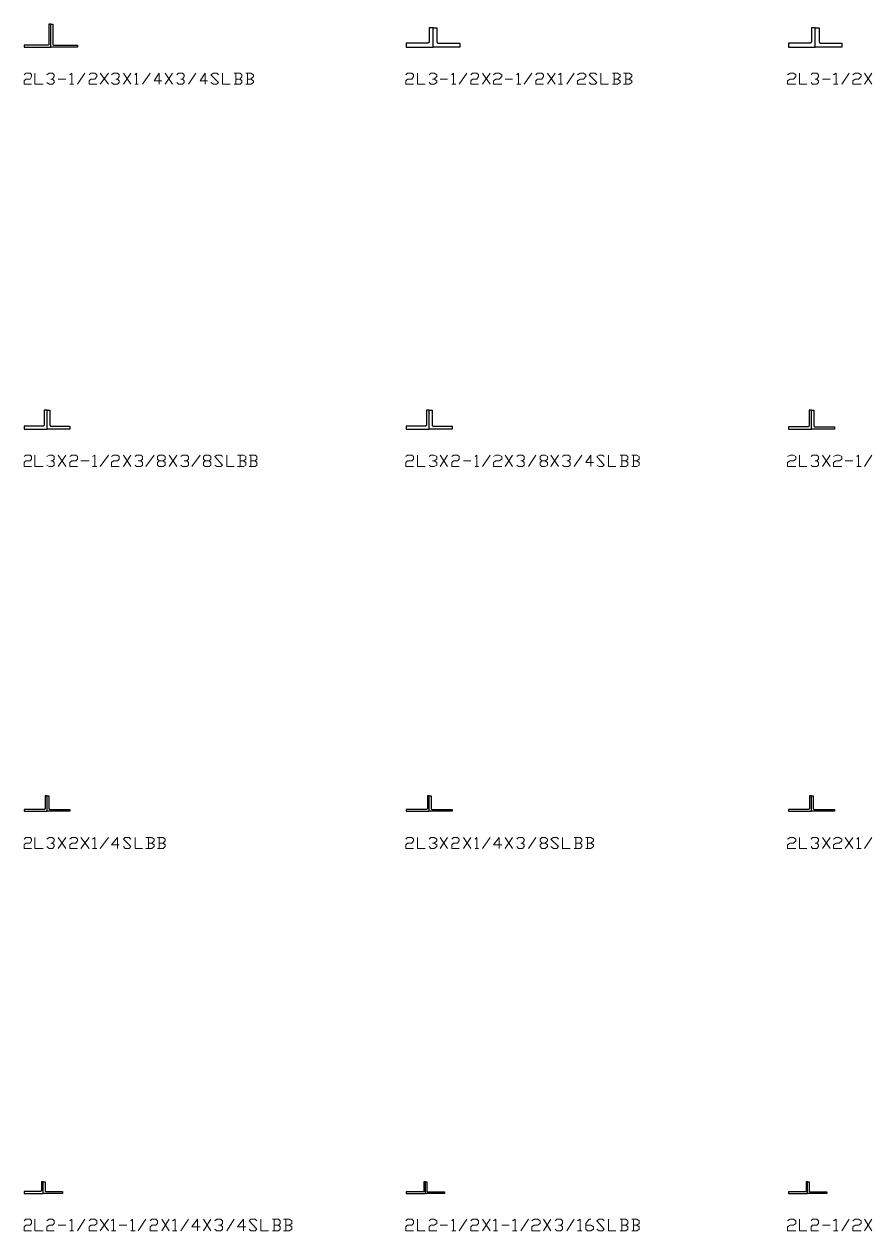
# Model space of a CAD drawing. Header units: inches. Extents: x 0 to 985, y -1555 to 12.
# Drawn here: x 750 to 860.9, y -1554.9 to -1397 of the extents above; entities that cross this region are included whole.
import ezdxf

# ---------------------------------------------------------------- set-up
doc = ezdxf.new("R2010")
doc.units = ezdxf.units.IN
doc.header["$MEASUREMENT"] = 0
doc.layers.add('AISC_STEEL', color=7, linetype='Continuous')

msp = doc.modelspace()

# ---------------------------------------------------------------- linework, layer by layer
at = {"color": 3, "lineweight": 0}
for points in [[(750, -1403.65), (750.22, -1403.43), (750.77, -1403.43), (750.98, -1403.65), (750.98, -1403.87), (750.77, -1404.19), (750.22, -1404.19), (750, -1404.41), (750, -1404.85), (750.98, -1404.85)], [(751.42, -1403.43), (751.42, -1404.85), (752.51, -1404.85)], [(752.95, -1403.65), (753.27, -1403.43), (753.71, -1403.43), (753.93, -1403.65), (753.93, -1403.87), (753.71, -1404.19), (753.49, -1404.19)], [(756, -1403.65), (756.22, -1403.43), (756.22, -1404.85)], [(756.98, -1404.85), (757.96, -1403.43)], [(758.51, -1403.65), (758.73, -1403.43), (759.27, -1403.43), (759.49, -1403.65), (759.49, -1403.87), (759.27, -1404.19), (758.73, -1404.19), (758.51, -1404.41), (758.51, -1404.85), (759.49, -1404.85)], [(759.93, -1404.85), (761.02, -1403.43)], [(759.93, -1403.43), (761.02, -1404.85)], [(761.45, -1403.65), (761.67, -1403.43), (762.22, -1403.43), (762.43, -1403.65), (762.43, -1403.87), (762.22, -1404.19), (762, -1404.19)], [(762.98, -1404.85), (763.96, -1403.43)], [(762.98, -1403.43), (763.96, -1404.85)], [(764.51, -1403.65), (764.72, -1403.43), (764.72, -1404.85)], [(765.49, -1404.85), (766.47, -1403.43)], [(768, -1404.41), (767.01, -1404.41), (767.67, -1403.43), (767.67, -1404.85)], [(768.43, -1404.85), (769.41, -1403.43)], [(768.43, -1403.43), (769.41, -1404.85)], [(769.96, -1403.65), (770.18, -1403.43), (770.72, -1403.43), (770.94, -1403.65), (770.94, -1403.87), (770.72, -1404.19), (770.5, -1404.19)], [(771.49, -1404.85), (772.47, -1403.43)], [(773.99, -1404.41), (773.01, -1404.41), (773.67, -1403.43), (773.67, -1404.85)], [(774.43, -1404.63), (774.76, -1404.85), (775.19, -1404.85), (775.41, -1404.63), (774.43, -1403.65), (774.76, -1403.43), (775.19, -1403.43), (775.41, -1403.65)], [(775.96, -1403.43), (775.96, -1404.85), (776.94, -1404.85)], [(778.25, -1404.19), (778.46, -1403.87), (778.46, -1403.65), (778.25, -1403.43), (777.48, -1403.43)], [(777.7, -1403.43), (777.7, -1404.85)], [(779.66, -1404.19), (779.99, -1403.87), (779.99, -1403.65), (779.66, -1403.43), (779.01, -1403.43)], [(779.23, -1403.43), (779.23, -1404.85)], [(799.95, -1403.65), (800.17, -1403.43), (800.71, -1403.43), (800.93, -1403.65), (800.93, -1403.87), (800.71, -1404.19), (800.17, -1404.19), (799.95, -1404.41), (799.95, -1404.85), (800.93, -1404.85)], [(801.47, -1403.43), (801.47, -1404.85), (802.46, -1404.85)], [(803, -1403.65), (803.22, -1403.43), (803.66, -1403.43), (803.98, -1403.65), (803.98, -1403.87), (803.66, -1404.19), (803.44, -1404.19)], [(805.95, -1403.65), (806.16, -1403.43), (806.16, -1404.85)], [(806.93, -1404.85), (807.91, -1403.43)], [(808.45, -1403.65), (808.67, -1403.43), (809.22, -1403.43), (809.44, -1403.65), (809.44, -1403.87), (809.22, -1404.19), (808.67, -1404.19), (808.45, -1404.41), (808.45, -1404.85), (809.44, -1404.85)], [(809.98, -1404.85), (810.96, -1403.43)], [(809.98, -1403.43), (810.96, -1404.85)], [(811.4, -1403.65), (811.73, -1403.43), (812.16, -1403.43), (812.49, -1403.65), (812.49, -1403.87), (812.16, -1404.19), (811.73, -1404.19), (811.4, -1404.41), (811.4, -1404.85), (812.49, -1404.85)], [(814.45, -1403.65), (814.67, -1403.43), (814.67, -1404.85)], [(815.43, -1404.85), (816.41, -1403.43)], [(816.96, -1403.65), (817.18, -1403.43), (817.72, -1403.43), (817.94, -1403.65), (817.94, -1403.87), (817.72, -1404.19), (817.18, -1404.19), (816.96, -1404.41), (816.96, -1404.85), (817.94, -1404.85)], [(818.49, -1404.85), (819.47, -1403.43)], [(818.49, -1403.43), (819.47, -1404.85)], [(819.9, -1403.65), (820.23, -1403.43), (820.23, -1404.85)], [(820.99, -1404.85), (821.98, -1403.43)], [(822.41, -1403.65), (822.74, -1403.43), (823.18, -1403.43), (823.5, -1403.65), (823.5, -1403.87), (823.18, -1404.19), (822.74, -1404.19), (822.41, -1404.41), (822.41, -1404.85), (823.5, -1404.85)], [(823.94, -1404.63), (824.16, -1404.85), (824.7, -1404.85), (824.92, -1404.63), (823.94, -1403.65), (824.16, -1403.43), (824.7, -1403.43), (824.92, -1403.65)], [(825.47, -1403.43), (825.47, -1404.85), (826.45, -1404.85)], [(827.65, -1404.19), (827.97, -1403.87), (827.97, -1403.65), (827.65, -1403.43), (826.99, -1403.43)], [(827.21, -1403.43), (827.21, -1404.85)], [(829.17, -1404.19), (829.5, -1403.87), (829.5, -1403.65), (829.17, -1403.43), (828.41, -1403.43)], [(828.74, -1403.43), (828.74, -1404.85)], [(849.89, -1403.65), (850.22, -1403.43), (850.66, -1403.43), (850.98, -1403.65), (850.98, -1403.87), (850.66, -1404.19), (850.22, -1404.19), (849.89, -1404.41), (849.89, -1404.85), (850.98, -1404.85)], [(851.42, -1403.43), (851.42, -1404.85), (852.4, -1404.85)], [(852.95, -1403.65), (853.16, -1403.43), (853.71, -1403.43), (853.93, -1403.65), (853.93, -1403.87), (853.71, -1404.19), (853.49, -1404.19)], [(855.89, -1403.65), (856.22, -1403.43), (856.22, -1404.85)], [(856.98, -1404.85), (857.96, -1403.43)], [(858.4, -1403.65), (858.73, -1403.43), (859.16, -1403.43), (859.49, -1403.65), (859.49, -1403.87), (859.16, -1404.19), (858.73, -1404.19), (858.4, -1404.41), (858.4, -1404.85), (859.49, -1404.85)], [(859.93, -1404.85), (860.91, -1403.43)], [(859.93, -1403.43), (860.91, -1404.85)], [(753.71, -1404.19), (753.93, -1404.41), (753.93, -1404.63), (753.71, -1404.85), (753.27, -1404.85), (752.95, -1404.63)], [(754.47, -1404.19), (755.45, -1404.19)], [(756, -1404.85), (756.44, -1404.85)], [(762.22, -1404.19), (762.43, -1404.41), (762.43, -1404.63), (762.22, -1404.85), (761.67, -1404.85), (761.45, -1404.63)], [(764.51, -1404.85), (764.94, -1404.85)], [(770.72, -1404.19), (770.94, -1404.41), (770.94, -1404.63), (770.72, -1404.85), (770.18, -1404.85), (769.96, -1404.63)], [(777.48, -1404.85), (778.25, -1404.85), (778.46, -1404.63), (778.46, -1404.41), (778.25, -1404.19), (777.7, -1404.19)], [(779.01, -1404.85), (779.66, -1404.85), (779.99, -1404.63), (779.99, -1404.41), (779.66, -1404.19), (779.23, -1404.19)], [(803.66, -1404.19), (803.98, -1404.41), (803.98, -1404.63), (803.66, -1404.85), (803.22, -1404.85), (803, -1404.63)], [(804.42, -1404.19), (805.4, -1404.19)], [(805.95, -1404.85), (806.49, -1404.85)], [(812.92, -1404.19), (813.91, -1404.19)], [(814.45, -1404.85), (815, -1404.85)], [(819.9, -1404.85), (820.45, -1404.85)], [(826.99, -1404.85), (827.65, -1404.85), (827.97, -1404.63), (827.97, -1404.41), (827.65, -1404.19), (827.21, -1404.19)], [(828.41, -1404.85), (829.17, -1404.85), (829.5, -1404.63), (829.5, -1404.41), (829.17, -1404.19), (828.74, -1404.19)], [(853.71, -1404.19), (853.93, -1404.41), (853.93, -1404.63), (853.71, -1404.85), (853.16, -1404.85), (852.95, -1404.63)], [(854.47, -1404.19), (855.45, -1404.19)], [(855.89, -1404.85), (856.44, -1404.85)], [(750, -1453.59), (750.22, -1453.38), (750.77, -1453.38), (750.98, -1453.59), (750.98, -1453.92), (750.77, -1454.14), (750.22, -1454.14), (750, -1454.36), (750, -1454.9), (750.98, -1454.9)], [(751.42, -1453.38), (751.42, -1454.9), (752.51, -1454.9)], [(752.95, -1453.59), (753.27, -1453.38), (753.71, -1453.38), (753.93, -1453.59), (753.93, -1453.92), (753.71, -1454.14), (753.49, -1454.14)], [(753.71, -1454.14), (753.93, -1454.36), (753.93, -1454.69), (753.71, -1454.9), (753.27, -1454.9), (752.95, -1454.69)], [(754.47, -1454.9), (755.45, -1453.38)], [(754.47, -1453.38), (755.45, -1454.9)], [(756, -1453.59), (756.22, -1453.38), (756.76, -1453.38), (756.98, -1453.59), (756.98, -1453.92), (756.76, -1454.14), (756.22, -1454.14), (756, -1454.36), (756, -1454.9), (756.98, -1454.9)], [(757.42, -1454.14), (758.51, -1454.14)], [(758.94, -1453.59), (759.27, -1453.38), (759.27, -1454.9)], [(759.93, -1454.9), (761.02, -1453.38)], [(761.45, -1453.59), (761.67, -1453.38), (762.22, -1453.38), (762.43, -1453.59), (762.43, -1453.92), (762.22, -1454.14), (761.67, -1454.14), (761.45, -1454.36), (761.45, -1454.9), (762.43, -1454.9)], [(762.98, -1454.9), (763.96, -1453.38)], [(762.98, -1453.38), (763.96, -1454.9)], [(764.51, -1453.59), (764.72, -1453.38), (765.27, -1453.38), (765.49, -1453.59), (765.49, -1453.92), (765.27, -1454.14), (764.94, -1454.14)], [(765.27, -1454.14), (765.49, -1454.36), (765.49, -1454.69), (765.27, -1454.9), (764.72, -1454.9), (764.51, -1454.69)], [(765.92, -1454.9), (767.01, -1453.38)], [(768.21, -1454.14), (768.43, -1454.36), (768.43, -1454.69), (768.21, -1454.9), (767.67, -1454.9), (767.45, -1454.69), (767.45, -1454.36), (767.67, -1454.14), (768.21, -1454.14), (768.43, -1453.92), (768.43, -1453.59), (768.21, -1453.38), (767.67, -1453.38), (767.45, -1453.59), (767.45, -1453.92), (767.67, -1454.14)], [(768.98, -1454.9), (769.96, -1453.38)], [(768.98, -1453.38), (769.96, -1454.9)], [(770.5, -1453.59), (770.72, -1453.38), (771.27, -1453.38), (771.49, -1453.59), (771.49, -1453.92), (771.27, -1454.14), (770.94, -1454.14)], [(771.27, -1454.14), (771.49, -1454.36), (771.49, -1454.69), (771.27, -1454.9), (770.72, -1454.9), (770.5, -1454.69)], [(771.92, -1454.9), (773.01, -1453.38)], [(774.21, -1454.14), (774.43, -1454.36), (774.43, -1454.69), (774.21, -1454.9), (773.67, -1454.9), (773.45, -1454.69), (773.45, -1454.36), (773.67, -1454.14), (774.21, -1454.14), (774.43, -1453.92), (774.43, -1453.59), (774.21, -1453.38), (773.67, -1453.38), (773.45, -1453.59), (773.45, -1453.92), (773.67, -1454.14)], [(774.97, -1454.69), (775.19, -1454.9), (775.74, -1454.9), (775.96, -1454.69), (774.97, -1453.59), (775.19, -1453.38), (775.74, -1453.38), (775.96, -1453.59)], [(776.5, -1453.38), (776.5, -1454.9), (777.48, -1454.9)], [(778.68, -1454.14), (779.01, -1453.92), (779.01, -1453.59), (778.68, -1453.38), (777.92, -1453.38)], [(777.92, -1454.9), (778.68, -1454.9), (779.01, -1454.69), (779.01, -1454.36), (778.68, -1454.14), (778.25, -1454.14)], [(778.25, -1453.38), (778.25, -1454.9)], [(780.21, -1454.14), (780.43, -1453.92), (780.43, -1453.59), (780.21, -1453.38), (779.45, -1453.38)], [(779.45, -1454.9), (780.21, -1454.9), (780.43, -1454.69), (780.43, -1454.36), (780.21, -1454.14), (779.66, -1454.14)], [(779.66, -1453.38), (779.66, -1454.9)], [(799.95, -1453.59), (800.17, -1453.38), (800.71, -1453.38), (800.93, -1453.59), (800.93, -1453.92), (800.71, -1454.14), (800.17, -1454.14), (799.95, -1454.36), (799.95, -1454.9), (800.93, -1454.9)], [(801.47, -1453.38), (801.47, -1454.9), (802.46, -1454.9)], [(803, -1453.59), (803.22, -1453.38), (803.66, -1453.38), (803.98, -1453.59), (803.98, -1453.92), (803.66, -1454.14), (803.44, -1454.14)], [(803.66, -1454.14), (803.98, -1454.36), (803.98, -1454.69), (803.66, -1454.9), (803.22, -1454.9), (803, -1454.69)], [(804.42, -1454.9), (805.4, -1453.38)], [(804.42, -1453.38), (805.4, -1454.9)], [(805.95, -1453.59), (806.16, -1453.38), (806.71, -1453.38), (806.93, -1453.59), (806.93, -1453.92), (806.71, -1454.14), (806.16, -1454.14), (805.95, -1454.36), (805.95, -1454.9), (806.93, -1454.9)], [(807.47, -1454.14), (808.45, -1454.14)], [(809, -1453.59), (809.22, -1453.38), (809.22, -1454.9)], [(809.98, -1454.9), (810.96, -1453.38)], [(811.4, -1453.59), (811.73, -1453.38), (812.16, -1453.38), (812.49, -1453.59), (812.49, -1453.92), (812.16, -1454.14), (811.73, -1454.14), (811.4, -1454.36), (811.4, -1454.9), (812.49, -1454.9)], [(812.92, -1454.9), (813.91, -1453.38)], [(812.92, -1453.38), (813.91, -1454.9)], [(814.45, -1453.59), (814.67, -1453.38), (815.21, -1453.38), (815.43, -1453.59), (815.43, -1453.92), (815.21, -1454.14), (815, -1454.14)], [(815.21, -1454.14), (815.43, -1454.36), (815.43, -1454.69), (815.21, -1454.9), (814.67, -1454.9), (814.45, -1454.69)], [(815.98, -1454.9), (816.96, -1453.38)], [(818.16, -1454.14), (818.49, -1454.36), (818.49, -1454.69), (818.16, -1454.9), (817.72, -1454.9), (817.51, -1454.69), (817.51, -1454.36), (817.72, -1454.14), (818.16, -1454.14), (818.49, -1453.92), (818.49, -1453.59), (818.16, -1453.38), (817.72, -1453.38), (817.51, -1453.59), (817.51, -1453.92), (817.72, -1454.14)], [(818.92, -1454.9), (819.9, -1453.38)], [(818.92, -1453.38), (819.9, -1454.9)], [(820.45, -1453.59), (820.67, -1453.38), (821.21, -1453.38), (821.43, -1453.59), (821.43, -1453.92), (821.21, -1454.14), (820.99, -1454.14)], [(821.21, -1454.14), (821.43, -1454.36), (821.43, -1454.69), (821.21, -1454.9), (820.67, -1454.9), (820.45, -1454.69)], [(821.98, -1454.9), (822.96, -1453.38)], [(824.48, -1454.36), (823.5, -1454.36), (824.16, -1453.38), (824.16, -1454.9)], [(824.92, -1454.69), (825.25, -1454.9), (825.68, -1454.9), (825.9, -1454.69), (824.92, -1453.59), (825.25, -1453.38), (825.68, -1453.38), (825.9, -1453.59)], [(826.45, -1453.38), (826.45, -1454.9), (827.43, -1454.9)], [(828.74, -1454.14), (828.96, -1453.92), (828.96, -1453.59), (828.74, -1453.38), (827.97, -1453.38)], [(827.97, -1454.9), (828.74, -1454.9), (828.96, -1454.69), (828.96, -1454.36), (828.74, -1454.14), (828.19, -1454.14)], [(828.19, -1453.38), (828.19, -1454.9)], [(830.15, -1454.14), (830.48, -1453.92), (830.48, -1453.59), (830.15, -1453.38), (829.5, -1453.38)], [(829.5, -1454.9), (830.15, -1454.9), (830.48, -1454.69), (830.48, -1454.36), (830.15, -1454.14), (829.72, -1454.14)], [(829.72, -1453.38), (829.72, -1454.9)], [(849.89, -1453.59), (850.22, -1453.38), (850.66, -1453.38), (850.98, -1453.59), (850.98, -1453.92), (850.66, -1454.14), (850.22, -1454.14), (849.89, -1454.36), (849.89, -1454.9), (850.98, -1454.9)], [(851.42, -1453.38), (851.42, -1454.9), (852.4, -1454.9)], [(852.95, -1453.59), (853.16, -1453.38), (853.71, -1453.38), (853.93, -1453.59), (853.93, -1453.92), (853.71, -1454.14), (853.49, -1454.14)], [(853.71, -1454.14), (853.93, -1454.36), (853.93, -1454.69), (853.71, -1454.9), (853.16, -1454.9), (852.95, -1454.69)], [(854.47, -1454.9), (855.45, -1453.38)], [(854.47, -1453.38), (855.45, -1454.9)], [(855.89, -1453.59), (856.22, -1453.38), (856.65, -1453.38), (856.98, -1453.59), (856.98, -1453.92), (856.65, -1454.14), (856.22, -1454.14), (855.89, -1454.36), (855.89, -1454.9), (856.98, -1454.9)], [(857.42, -1454.14), (858.4, -1454.14)], [(858.94, -1453.59), (859.16, -1453.38), (859.16, -1454.9)], [(859.93, -1454.9), (860.91, -1453.38)], [(758.94, -1454.9), (759.49, -1454.9)], [(809, -1454.9), (809.44, -1454.9)], [(858.94, -1454.9), (859.49, -1454.9)], [(750, -1503.65), (750.22, -1503.43), (750.77, -1503.43), (750.98, -1503.65), (750.98, -1503.87), (750.77, -1504.19), (750.22, -1504.19), (750, -1504.41), (750, -1504.85), (750.98, -1504.85)], [(751.42, -1503.43), (751.42, -1504.85), (752.51, -1504.85)], [(752.95, -1503.65), (753.27, -1503.43), (753.71, -1503.43), (753.93, -1503.65), (753.93, -1503.87), (753.71, -1504.19), (753.49, -1504.19)], [(753.71, -1504.19), (753.93, -1504.41), (753.93, -1504.63), (753.71, -1504.85), (753.27, -1504.85), (752.95, -1504.63)], [(754.47, -1504.85), (755.45, -1503.43)], [(754.47, -1503.43), (755.45, -1504.85)], [(756, -1503.65), (756.22, -1503.43), (756.76, -1503.43), (756.98, -1503.65), (756.98, -1503.87), (756.76, -1504.19), (756.22, -1504.19), (756, -1504.41), (756, -1504.85), (756.98, -1504.85)], [(757.42, -1504.85), (758.51, -1503.43)], [(757.42, -1503.43), (758.51, -1504.85)], [(758.94, -1503.65), (759.27, -1503.43), (759.27, -1504.85)], [(759.93, -1504.85), (761.02, -1503.43)], [(762.43, -1504.41), (761.45, -1504.41), (762.22, -1503.43), (762.22, -1504.85)], [(762.98, -1504.63), (763.2, -1504.85), (763.74, -1504.85), (763.96, -1504.63), (762.98, -1503.65), (763.2, -1503.43), (763.74, -1503.43), (763.96, -1503.65)], [(764.51, -1503.43), (764.51, -1504.85), (765.49, -1504.85)], [(766.69, -1504.19), (767.01, -1503.87), (767.01, -1503.65), (766.69, -1503.43), (765.92, -1503.43)], [(765.92, -1504.85), (766.69, -1504.85), (767.01, -1504.63), (767.01, -1504.41), (766.69, -1504.19), (766.25, -1504.19)], [(766.25, -1503.43), (766.25, -1504.85)], [(768.21, -1504.19), (768.43, -1503.87), (768.43, -1503.65), (768.21, -1503.43), (767.45, -1503.43)], [(767.45, -1504.85), (768.21, -1504.85), (768.43, -1504.63), (768.43, -1504.41), (768.21, -1504.19), (767.67, -1504.19)], [(767.67, -1503.43), (767.67, -1504.85)], [(799.95, -1503.65), (800.17, -1503.43), (800.71, -1503.43), (800.93, -1503.65), (800.93, -1503.87), (800.71, -1504.19), (800.17, -1504.19), (799.95, -1504.41), (799.95, -1504.85), (800.93, -1504.85)], [(801.47, -1503.43), (801.47, -1504.85), (802.46, -1504.85)], [(803, -1503.65), (803.22, -1503.43), (803.66, -1503.43), (803.98, -1503.65), (803.98, -1503.87), (803.66, -1504.19), (803.44, -1504.19)], [(803.66, -1504.19), (803.98, -1504.41), (803.98, -1504.63), (803.66, -1504.85), (803.22, -1504.85), (803, -1504.63)], [(804.42, -1504.85), (805.4, -1503.43)], [(804.42, -1503.43), (805.4, -1504.85)], [(805.95, -1503.65), (806.16, -1503.43), (806.71, -1503.43), (806.93, -1503.65), (806.93, -1503.87), (806.71, -1504.19), (806.16, -1504.19), (805.95, -1504.41), (805.95, -1504.85), (806.93, -1504.85)], [(807.47, -1504.85), (808.45, -1503.43)], [(807.47, -1503.43), (808.45, -1504.85)], [(809, -1503.65), (809.22, -1503.43), (809.22, -1504.85)], [(809.98, -1504.85), (810.96, -1503.43)], [(812.49, -1504.41), (811.4, -1504.41), (812.16, -1503.43), (812.16, -1504.85)], [(812.92, -1504.85), (813.91, -1503.43)], [(812.92, -1503.43), (813.91, -1504.85)], [(814.45, -1503.65), (814.67, -1503.43), (815.21, -1503.43), (815.43, -1503.65), (815.43, -1503.87), (815.21, -1504.19), (815, -1504.19)], [(815.21, -1504.19), (815.43, -1504.41), (815.43, -1504.63), (815.21, -1504.85), (814.67, -1504.85), (814.45, -1504.63)], [(815.98, -1504.85), (816.96, -1503.43)], [(818.16, -1504.19), (818.49, -1504.41), (818.49, -1504.63), (818.16, -1504.85), (817.72, -1504.85), (817.51, -1504.63), (817.51, -1504.41), (817.72, -1504.19), (818.16, -1504.19), (818.49, -1503.87), (818.49, -1503.65), (818.16, -1503.43), (817.72, -1503.43), (817.51, -1503.65), (817.51, -1503.87), (817.72, -1504.19)], [(818.92, -1504.63), (819.25, -1504.85), (819.69, -1504.85), (819.9, -1504.63), (818.92, -1503.65), (819.25, -1503.43), (819.69, -1503.43), (819.9, -1503.65)], [(820.45, -1503.43), (820.45, -1504.85), (821.43, -1504.85)], [(822.74, -1504.19), (822.96, -1503.87), (822.96, -1503.65), (822.74, -1503.43), (821.98, -1503.43)], [(821.98, -1504.85), (822.74, -1504.85), (822.96, -1504.63), (822.96, -1504.41), (822.74, -1504.19), (822.19, -1504.19)], [(822.19, -1503.43), (822.19, -1504.85)], [(824.16, -1504.19), (824.48, -1503.87), (824.48, -1503.65), (824.16, -1503.43), (823.5, -1503.43)], [(823.5, -1504.85), (824.16, -1504.85), (824.48, -1504.63), (824.48, -1504.41), (824.16, -1504.19), (823.72, -1504.19)], [(823.72, -1503.43), (823.72, -1504.85)], [(849.89, -1503.65), (850.22, -1503.43), (850.66, -1503.43), (850.98, -1503.65), (850.98, -1503.87), (850.66, -1504.19), (850.22, -1504.19), (849.89, -1504.41), (849.89, -1504.85), (850.98, -1504.85)], [(851.42, -1503.43), (851.42, -1504.85), (852.4, -1504.85)], [(852.95, -1503.65), (853.16, -1503.43), (853.71, -1503.43), (853.93, -1503.65), (853.93, -1503.87), (853.71, -1504.19), (853.49, -1504.19)], [(853.71, -1504.19), (853.93, -1504.41), (853.93, -1504.63), (853.71, -1504.85), (853.16, -1504.85), (852.95, -1504.63)], [(854.47, -1504.85), (855.45, -1503.43)], [(854.47, -1503.43), (855.45, -1504.85)], [(855.89, -1503.65), (856.22, -1503.43), (856.65, -1503.43), (856.98, -1503.65), (856.98, -1503.87), (856.65, -1504.19), (856.22, -1504.19), (855.89, -1504.41), (855.89, -1504.85), (856.98, -1504.85)], [(857.42, -1504.85), (858.4, -1503.43)], [(857.42, -1503.43), (858.4, -1504.85)], [(858.94, -1503.65), (859.16, -1503.43), (859.16, -1504.85)], [(859.93, -1504.85), (860.91, -1503.43)], [(758.94, -1504.85), (759.49, -1504.85)], [(809, -1504.85), (809.44, -1504.85)], [(858.94, -1504.85), (859.49, -1504.85)], [(750, -1553.59), (750.22, -1553.38), (750.77, -1553.38), (750.98, -1553.59), (750.98, -1553.92), (750.77, -1554.14), (750.22, -1554.14), (750, -1554.36), (750, -1554.9), (750.98, -1554.9)], [(751.42, -1553.38), (751.42, -1554.9), (752.51, -1554.9)], [(752.95, -1553.59), (753.27, -1553.38), (753.71, -1553.38), (753.93, -1553.59), (753.93, -1553.92), (753.71, -1554.14), (753.27, -1554.14), (752.95, -1554.36), (752.95, -1554.9), (753.93, -1554.9)], [(756, -1553.59), (756.22, -1553.38), (756.22, -1554.9)], [(756.98, -1554.9), (757.96, -1553.38)], [(758.51, -1553.59), (758.73, -1553.38), (759.27, -1553.38), (759.49, -1553.59), (759.49, -1553.92), (759.27, -1554.14), (758.73, -1554.14), (758.51, -1554.36), (758.51, -1554.9), (759.49, -1554.9)], [(759.93, -1554.9), (761.02, -1553.38)], [(759.93, -1553.38), (761.02, -1554.9)], [(761.45, -1553.59), (761.67, -1553.38), (761.67, -1554.9)], [(763.96, -1553.59), (764.18, -1553.38), (764.18, -1554.9)], [(764.94, -1554.9), (765.92, -1553.38)], [(766.47, -1553.59), (766.69, -1553.38), (767.23, -1553.38), (767.45, -1553.59), (767.45, -1553.92), (767.23, -1554.14), (766.69, -1554.14), (766.47, -1554.36), (766.47, -1554.9), (767.45, -1554.9)], [(768, -1554.9), (768.98, -1553.38)], [(768, -1553.38), (768.98, -1554.9)], [(769.41, -1553.59), (769.74, -1553.38), (769.74, -1554.9)], [(770.5, -1554.9), (771.49, -1553.38)], [(773.01, -1554.36), (771.92, -1554.36), (772.68, -1553.38), (772.68, -1554.9)], [(773.45, -1554.9), (774.43, -1553.38)], [(773.45, -1553.38), (774.43, -1554.9)], [(774.97, -1553.59), (775.19, -1553.38), (775.74, -1553.38), (775.96, -1553.59), (775.96, -1553.92), (775.74, -1554.14), (775.41, -1554.14)], [(776.5, -1554.9), (777.48, -1553.38)], [(779.01, -1554.36), (777.92, -1554.36), (778.68, -1553.38), (778.68, -1554.9)], [(779.45, -1554.69), (779.66, -1554.9), (780.21, -1554.9), (780.43, -1554.69), (779.45, -1553.59), (779.66, -1553.38), (780.21, -1553.38), (780.43, -1553.59)], [(780.97, -1553.38), (780.97, -1554.9), (781.95, -1554.9)], [(783.26, -1554.14), (783.48, -1553.92), (783.48, -1553.59), (783.26, -1553.38), (782.5, -1553.38)], [(782.72, -1553.38), (782.72, -1554.9)], [(784.68, -1554.14), (785.01, -1553.92), (785.01, -1553.59), (784.68, -1553.38), (783.92, -1553.38)], [(784.24, -1553.38), (784.24, -1554.9)], [(799.95, -1553.59), (800.17, -1553.38), (800.71, -1553.38), (800.93, -1553.59), (800.93, -1553.92), (800.71, -1554.14), (800.17, -1554.14), (799.95, -1554.36), (799.95, -1554.9), (800.93, -1554.9)], [(801.47, -1553.38), (801.47, -1554.9), (802.46, -1554.9)], [(803, -1553.59), (803.22, -1553.38), (803.66, -1553.38), (803.98, -1553.59), (803.98, -1553.92), (803.66, -1554.14), (803.22, -1554.14), (803, -1554.36), (803, -1554.9), (803.98, -1554.9)], [(805.95, -1553.59), (806.16, -1553.38), (806.16, -1554.9)], [(806.93, -1554.9), (807.91, -1553.38)], [(808.45, -1553.59), (808.67, -1553.38), (809.22, -1553.38), (809.44, -1553.59), (809.44, -1553.92), (809.22, -1554.14), (808.67, -1554.14), (808.45, -1554.36), (808.45, -1554.9), (809.44, -1554.9)], [(809.98, -1554.9), (810.96, -1553.38)], [(809.98, -1553.38), (810.96, -1554.9)], [(811.4, -1553.59), (811.73, -1553.38), (811.73, -1554.9)], [(813.91, -1553.59), (814.23, -1553.38), (814.23, -1554.9)], [(815, -1554.9), (815.98, -1553.38)], [(816.41, -1553.59), (816.74, -1553.38), (817.18, -1553.38), (817.51, -1553.59), (817.51, -1553.92), (817.18, -1554.14), (816.74, -1554.14), (816.41, -1554.36), (816.41, -1554.9), (817.51, -1554.9)], [(817.94, -1554.9), (818.92, -1553.38)], [(817.94, -1553.38), (818.92, -1554.9)], [(819.47, -1553.59), (819.69, -1553.38), (820.23, -1553.38), (820.45, -1553.59), (820.45, -1553.92), (820.23, -1554.14), (819.9, -1554.14)], [(820.99, -1554.9), (821.98, -1553.38)], [(822.41, -1553.59), (822.74, -1553.38), (822.74, -1554.9)], [(823.5, -1554.14), (824.16, -1554.14), (824.48, -1554.36), (824.48, -1554.69), (824.16, -1554.9), (823.72, -1554.9), (823.5, -1554.69), (823.5, -1553.92), (823.94, -1553.38), (824.16, -1553.38)], [(824.92, -1554.69), (825.25, -1554.9), (825.68, -1554.9), (825.9, -1554.69), (824.92, -1553.59), (825.25, -1553.38), (825.68, -1553.38), (825.9, -1553.59)], [(826.45, -1553.38), (826.45, -1554.9), (827.43, -1554.9)], [(828.74, -1554.14), (828.96, -1553.92), (828.96, -1553.59), (828.74, -1553.38), (827.97, -1553.38)], [(828.19, -1553.38), (828.19, -1554.9)], [(830.15, -1554.14), (830.48, -1553.92), (830.48, -1553.59), (830.15, -1553.38), (829.5, -1553.38)], [(829.72, -1553.38), (829.72, -1554.9)], [(849.89, -1553.59), (850.22, -1553.38), (850.66, -1553.38), (850.98, -1553.59), (850.98, -1553.92), (850.66, -1554.14), (850.22, -1554.14), (849.89, -1554.36), (849.89, -1554.9), (850.98, -1554.9)], [(851.42, -1553.38), (851.42, -1554.9), (852.4, -1554.9)], [(852.95, -1553.59), (853.16, -1553.38), (853.71, -1553.38), (853.93, -1553.59), (853.93, -1553.92), (853.71, -1554.14), (853.16, -1554.14), (852.95, -1554.36), (852.95, -1554.9), (853.93, -1554.9)], [(855.89, -1553.59), (856.22, -1553.38), (856.22, -1554.9)], [(856.98, -1554.9), (857.96, -1553.38)], [(858.4, -1553.59), (858.73, -1553.38), (859.16, -1553.38), (859.49, -1553.59), (859.49, -1553.92), (859.16, -1554.14), (858.73, -1554.14), (858.4, -1554.36), (858.4, -1554.9), (859.49, -1554.9)], [(859.93, -1554.9), (860.91, -1553.38)], [(859.93, -1553.38), (860.91, -1554.9)], [(754.47, -1554.14), (755.45, -1554.14)], [(756, -1554.9), (756.44, -1554.9)], [(761.45, -1554.9), (762, -1554.9)], [(762.43, -1554.14), (763.42, -1554.14)], [(763.96, -1554.9), (764.51, -1554.9)], [(769.41, -1554.9), (769.96, -1554.9)], [(775.74, -1554.14), (775.96, -1554.36), (775.96, -1554.69), (775.74, -1554.9), (775.19, -1554.9), (774.97, -1554.69)], [(782.5, -1554.9), (783.26, -1554.9), (783.48, -1554.69), (783.48, -1554.36), (783.26, -1554.14), (782.72, -1554.14)], [(783.92, -1554.9), (784.68, -1554.9), (785.01, -1554.69), (785.01, -1554.36), (784.68, -1554.14), (784.24, -1554.14)], [(804.42, -1554.14), (805.4, -1554.14)], [(805.95, -1554.9), (806.49, -1554.9)], [(811.4, -1554.9), (811.94, -1554.9)], [(812.49, -1554.14), (813.47, -1554.14)], [(813.91, -1554.9), (814.45, -1554.9)], [(820.23, -1554.14), (820.45, -1554.36), (820.45, -1554.69), (820.23, -1554.9), (819.69, -1554.9), (819.47, -1554.69)], [(822.41, -1554.9), (822.96, -1554.9)], [(827.97, -1554.9), (828.74, -1554.9), (828.96, -1554.69), (828.96, -1554.36), (828.74, -1554.14), (828.19, -1554.14)], [(829.5, -1554.9), (830.15, -1554.9), (830.48, -1554.69), (830.48, -1554.36), (830.15, -1554.14), (829.72, -1554.14)], [(854.47, -1554.14), (855.45, -1554.14)], [(855.89, -1554.9), (856.44, -1554.9)]]:
    msp.add_lwpolyline(points, dxfattribs=at)
at = {"layer": 'AISC_STEEL'}
for points in [[(750, -1400), (753.5, -1400), (753.5, -1397), (753.25, -1397), (753.25, -1399.62), (753.25, -1399.64), (753.25, -1399.66), (753.24, -1399.67), (753.23, -1399.69), (753.22, -1399.7), (753.21, -1399.71), (753.2, -1399.72), (753.19, -1399.73), (753.17, -1399.74), (753.16, -1399.75), (753.14, -1399.75), (753.12, -1399.75), (750, -1399.75)], [(757, -1400), (753.5, -1400), (753.5, -1397), (753.75, -1397), (753.75, -1399.62), (753.75, -1399.64), (753.75, -1399.66), (753.76, -1399.67), (753.77, -1399.69), (753.78, -1399.7), (753.79, -1399.71), (753.8, -1399.72), (753.81, -1399.73), (753.83, -1399.74), (753.84, -1399.75), (753.86, -1399.75), (753.88, -1399.75), (757, -1399.75)], [(800, -1400), (803.5, -1400), (803.5, -1397.5), (803, -1397.5), (803, -1399.25), (803, -1399.28), (802.99, -1399.31), (802.99, -1399.33), (802.98, -1399.36), (802.96, -1399.38), (802.95, -1399.41), (802.93, -1399.43), (802.91, -1399.45), (802.88, -1399.46), (802.86, -1399.48), (802.83, -1399.49), (802.81, -1399.49), (802.78, -1399.5), (802.75, -1399.5), (800, -1399.5)], [(807, -1400), (803.5, -1400), (803.5, -1397.5), (804, -1397.5), (804, -1399.25), (804, -1399.28), (804.01, -1399.31), (804.01, -1399.33), (804.02, -1399.36), (804.04, -1399.38), (804.05, -1399.41), (804.07, -1399.43), (804.09, -1399.45), (804.12, -1399.46), (804.14, -1399.48), (804.17, -1399.49), (804.19, -1399.49), (804.22, -1399.5), (804.25, -1399.5), (807, -1399.5)], [(850, -1400), (853.5, -1400), (853.5, -1397.5), (853, -1397.5), (853, -1399.25), (853, -1399.28), (852.99, -1399.31), (852.99, -1399.33), (852.98, -1399.36), (852.96, -1399.38), (852.95, -1399.41), (852.93, -1399.43), (852.91, -1399.45), (852.88, -1399.46), (852.86, -1399.48), (852.83, -1399.49), (852.81, -1399.49), (852.78, -1399.5), (852.75, -1399.5), (850, -1399.5)], [(857, -1400), (853.5, -1400), (853.5, -1397.5), (854, -1397.5), (854, -1399.25), (854, -1399.28), (854.01, -1399.31), (854.01, -1399.33), (854.02, -1399.36), (854.04, -1399.38), (854.05, -1399.41), (854.07, -1399.43), (854.09, -1399.45), (854.12, -1399.46), (854.14, -1399.48), (854.17, -1399.49), (854.19, -1399.49), (854.22, -1399.5), (854.25, -1399.5), (857, -1399.5)], [(750, -1450), (753, -1450), (753, -1447.5), (752.62, -1447.5), (752.62, -1449.44), (752.62, -1449.46), (752.62, -1449.49), (752.61, -1449.51), (752.6, -1449.53), (752.59, -1449.55), (752.57, -1449.57), (752.55, -1449.59), (752.53, -1449.6), (752.51, -1449.61), (752.49, -1449.62), (752.46, -1449.62), (752.44, -1449.62), (750, -1449.62)], [(756, -1450), (753, -1450), (753, -1447.5), (753.38, -1447.5), (753.38, -1449.44), (753.38, -1449.46), (753.38, -1449.49), (753.39, -1449.51), (753.4, -1449.53), (753.41, -1449.55), (753.43, -1449.57), (753.45, -1449.59), (753.47, -1449.6), (753.49, -1449.61), (753.51, -1449.62), (753.54, -1449.62), (753.56, -1449.62), (756, -1449.62)], [(800, -1450), (803, -1450), (803, -1447.5), (802.62, -1447.5), (802.62, -1449.44), (802.62, -1449.46), (802.62, -1449.49), (802.61, -1449.51), (802.6, -1449.53), (802.59, -1449.55), (802.57, -1449.57), (802.55, -1449.59), (802.53, -1449.6), (802.51, -1449.61), (802.49, -1449.62), (802.46, -1449.62), (802.44, -1449.62), (800, -1449.62)], [(806, -1450), (803, -1450), (803, -1447.5), (803.38, -1447.5), (803.38, -1449.44), (803.38, -1449.46), (803.38, -1449.49), (803.39, -1449.51), (803.4, -1449.53), (803.41, -1449.55), (803.43, -1449.57), (803.45, -1449.59), (803.47, -1449.6), (803.49, -1449.61), (803.51, -1449.62), (803.54, -1449.62), (803.56, -1449.62), (806, -1449.62)], [(850, -1450), (853, -1450), (853, -1447.5), (852.69, -1447.5), (852.69, -1449.53), (852.69, -1449.55), (852.68, -1449.57), (852.68, -1449.59), (852.67, -1449.61), (852.65, -1449.63), (852.64, -1449.64), (852.63, -1449.65), (852.61, -1449.67), (852.59, -1449.68), (852.57, -1449.68), (852.55, -1449.69), (852.53, -1449.69), (850, -1449.69)], [(856, -1450), (853, -1450), (853, -1447.5), (853.31, -1447.5), (853.31, -1449.53), (853.31, -1449.55), (853.32, -1449.57), (853.32, -1449.59), (853.33, -1449.61), (853.35, -1449.63), (853.36, -1449.64), (853.37, -1449.65), (853.39, -1449.67), (853.41, -1449.68), (853.43, -1449.68), (853.45, -1449.69), (853.47, -1449.69), (856, -1449.69)], [(750, -1500), (753, -1500), (753, -1498), (752.75, -1498), (752.75, -1499.62), (752.75, -1499.64), (752.75, -1499.66), (752.74, -1499.67), (752.73, -1499.69), (752.72, -1499.7), (752.71, -1499.71), (752.7, -1499.72), (752.69, -1499.73), (752.67, -1499.74), (752.66, -1499.75), (752.64, -1499.75), (752.62, -1499.75), (750, -1499.75)], [(756, -1500), (753, -1500), (753, -1498), (753.25, -1498), (753.25, -1499.62), (753.25, -1499.64), (753.25, -1499.66), (753.26, -1499.67), (753.27, -1499.69), (753.28, -1499.7), (753.29, -1499.71), (753.3, -1499.72), (753.31, -1499.73), (753.33, -1499.74), (753.34, -1499.75), (753.36, -1499.75), (753.38, -1499.75), (756, -1499.75)], [(800, -1500), (803, -1500), (803, -1498), (802.75, -1498), (802.75, -1499.62), (802.75, -1499.64), (802.75, -1499.66), (802.74, -1499.67), (802.73, -1499.69), (802.72, -1499.7), (802.71, -1499.71), (802.7, -1499.72), (802.69, -1499.73), (802.67, -1499.74), (802.66, -1499.75), (802.64, -1499.75), (802.62, -1499.75), (800, -1499.75)], [(806, -1500), (803, -1500), (803, -1498), (803.25, -1498), (803.25, -1499.62), (803.25, -1499.64), (803.25, -1499.66), (803.26, -1499.67), (803.27, -1499.69), (803.28, -1499.7), (803.29, -1499.71), (803.3, -1499.72), (803.31, -1499.73), (803.33, -1499.74), (803.34, -1499.75), (803.36, -1499.75), (803.38, -1499.75), (806, -1499.75)], [(850, -1500), (853, -1500), (853, -1498), (852.75, -1498), (852.75, -1499.62), (852.75, -1499.64), (852.75, -1499.66), (852.74, -1499.67), (852.73, -1499.69), (852.72, -1499.7), (852.71, -1499.71), (852.7, -1499.72), (852.69, -1499.73), (852.67, -1499.74), (852.66, -1499.75), (852.64, -1499.75), (852.62, -1499.75), (850, -1499.75)], [(856, -1500), (853, -1500), (853, -1498), (853.25, -1498), (853.25, -1499.62), (853.25, -1499.64), (853.25, -1499.66), (853.26, -1499.67), (853.27, -1499.69), (853.28, -1499.7), (853.29, -1499.71), (853.3, -1499.72), (853.31, -1499.73), (853.33, -1499.74), (853.34, -1499.75), (853.36, -1499.75), (853.38, -1499.75), (856, -1499.75)], [(750, -1550), (752.5, -1550), (752.5, -1548.5), (752.25, -1548.5), (752.25, -1549.62), (752.25, -1549.64), (752.25, -1549.66), (752.24, -1549.67), (752.23, -1549.69), (752.22, -1549.7), (752.21, -1549.71), (752.2, -1549.72), (752.19, -1549.73), (752.17, -1549.74), (752.16, -1549.75), (752.14, -1549.75), (752.12, -1549.75), (750, -1549.75)], [(755, -1550), (752.5, -1550), (752.5, -1548.5), (752.75, -1548.5), (752.75, -1549.62), (752.75, -1549.64), (752.75, -1549.66), (752.76, -1549.67), (752.77, -1549.69), (752.78, -1549.7), (752.79, -1549.71), (752.8, -1549.72), (752.81, -1549.73), (752.83, -1549.74), (752.84, -1549.75), (752.86, -1549.75), (752.88, -1549.75), (755, -1549.75)], [(800, -1550), (802.5, -1550), (802.5, -1548.5), (802.31, -1548.5), (802.31, -1549.72), (802.31, -1549.73), (802.31, -1549.74), (802.3, -1549.75), (802.3, -1549.77), (802.29, -1549.78), (802.28, -1549.78), (802.28, -1549.79), (802.26, -1549.8), (802.25, -1549.8), (802.24, -1549.81), (802.23, -1549.81), (802.22, -1549.81), (800, -1549.81)], [(805, -1550), (802.5, -1550), (802.5, -1548.5), (802.69, -1548.5), (802.69, -1549.72), (802.69, -1549.73), (802.69, -1549.74), (802.7, -1549.75), (802.7, -1549.77), (802.71, -1549.78), (802.72, -1549.78), (802.72, -1549.79), (802.74, -1549.8), (802.75, -1549.8), (802.76, -1549.81), (802.77, -1549.81), (802.78, -1549.81), (805, -1549.81)], [(850, -1550), (852.5, -1550), (852.5, -1548.5), (852.31, -1548.5), (852.31, -1549.72), (852.31, -1549.73), (852.31, -1549.74), (852.3, -1549.75), (852.3, -1549.77), (852.29, -1549.78), (852.28, -1549.78), (852.28, -1549.79), (852.26, -1549.8), (852.25, -1549.8), (852.24, -1549.81), (852.23, -1549.81), (852.22, -1549.81), (850, -1549.81)], [(855, -1550), (852.5, -1550), (852.5, -1548.5), (852.69, -1548.5), (852.69, -1549.72), (852.69, -1549.73), (852.69, -1549.74), (852.7, -1549.75), (852.7, -1549.77), (852.71, -1549.78), (852.72, -1549.78), (852.72, -1549.79), (852.74, -1549.8), (852.75, -1549.8), (852.76, -1549.81), (852.77, -1549.81), (852.78, -1549.81), (855, -1549.81)]]:
    msp.add_lwpolyline(points, close=True, dxfattribs=at)

doc.saveas('drawing.dxf')
